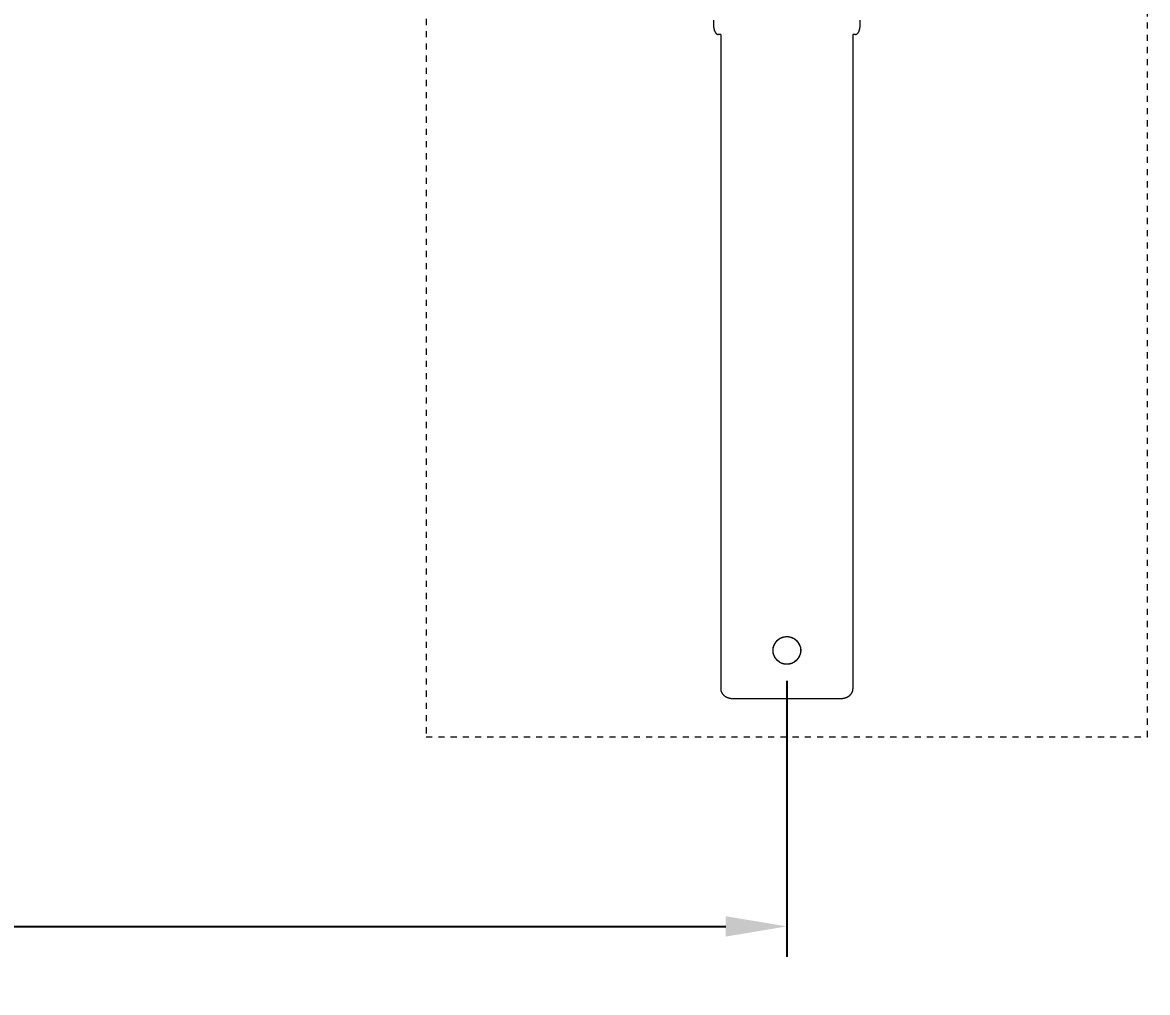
# Model space of a CAD drawing. Header units: inches. Extents: x -10 to 169, y -3 to 129.
# Drawn here: x 47.98 to 66.4, y -2.64 to 13.25 of the extents above; entities that cross this region are included whole.
import ezdxf

# ---------------------------------------------------------------- set-up
doc = ezdxf.new("R2010")
doc.units = ezdxf.units.IN
doc.linetypes.add('HIDDEN', pattern=[1.905, 1.27, -0.635])
for name, color, linetype, lineweight in [('ZANO_R', 7, 'Continuous', 0), ('ZANO_R_przerywana', 250, 'HIDDEN', 0), ('ZANO_W', 1, 'Continuous', 0)]:
    doc.layers.add(name, color=color, linetype=linetype, lineweight=lineweight)
doc.styles.get("Standard").update_dxf_attribs({"font": 'arial.ttf'})
doc.dimstyles.new('amerykanie', dxfattribs={"dimtxt": 50, "dimasz": 50, "dimexe": 0.5, "dimexo": 0.5, "dimgap": 1, "dimtad": 1, "dimdec": 0, "dimzin": 0, "dimlunit": 5, "dimtxsty": 'Standard', "dimcen": 0.09, "dimclrd": 1, "dimclre": 1, "dimclrt": 1, "dimazin": 0, "dimtfac": 1, "dimtdec": 0, "dimtmove": 0, "dimatfit": 3, "dimfxl": 1, "dimtzin": 0, "dimarcsym": 1})

# ---------------------------------------------------------------- blocks, each defined once
blk = doc.blocks.new('*D361')
at = {"layer": 'ZANO_W', "color": 1, "lineweight": -2}
for p, q in [((5.769, 2.464), (5.769, -2.055)), ((60.493, 2.464), (60.493, -2.055)), ((6.769, -1.555), (59.493, -1.555))]:
    blk.add_line(p, q, dxfattribs=at)
at = {"layer": 'ZANO_W', "color": 1}
for points in [[(6.769, -1.389), (6.769, -1.722), (5.769, -1.555)], [(59.493, -1.722), (59.493, -1.389), (60.493, -1.555)]]:
    blk.add_solid(points, dxfattribs=at)
at = {"layer": 'ZANO_W', "color": 1, "insert": (33.131, -0.215), "char_height": 1.625, "attachment_point": 5}
blk.add_mtext('54 3/4', dxfattribs=at)

msp = doc.modelspace()

# ---------------------------------------------------------------- linework, layer by layer
at = {"layer": 'ZANO_R'}
for p, q in [((59.29267, 13.28677), (59.29267, 13.20803)), ((61.69424, 13.20803), (61.69424, 13.28677)), ((59.29267, 13.20803), (59.29274, 13.20101)), ((59.29274, 13.20101), (59.29298, 13.19388)), ((59.29298, 13.19388), (59.29339, 13.18666)), ((59.29339, 13.18666), (59.29398, 13.17937)), ((59.29398, 13.17937), (59.29475, 13.17204)), ((59.29475, 13.17204), (59.29571, 13.1647)), ((59.29571, 13.1647), (59.29685, 13.15736)), ((59.29685, 13.15736), (59.29819, 13.15006)), ((59.29819, 13.15006), (59.29973, 13.14283)), ((59.29973, 13.14283), (59.30146, 13.1357)), ((59.30146, 13.1357), (59.30339, 13.1287)), ((59.30339, 13.1287), (59.3055, 13.12185)), ((59.3055, 13.12185), (59.3078, 13.1152)), ((59.3078, 13.1152), (59.30902, 13.11196)), ((59.30902, 13.11196), (59.31028, 13.10877)), ((59.31028, 13.10877), (59.31158, 13.10565)), ((59.31158, 13.10565), (59.31292, 13.10259)), ((59.31292, 13.10259), (59.31431, 13.09959)), ((59.31431, 13.09959), (59.31573, 13.09667)), ((59.31573, 13.09667), (59.31719, 13.09383)), ((59.31719, 13.09383), (59.31868, 13.09106)), ((59.31868, 13.09106), (59.32021, 13.08837)), ((59.32021, 13.08837), (59.32178, 13.08577)), ((59.32178, 13.08577), (59.32337, 13.08325)), ((59.32337, 13.08325), (59.32499, 13.08082)), ((59.32499, 13.08082), (59.32664, 13.07847)), ((61.66027, 13.07847), (61.66192, 13.08082)), ((61.66192, 13.08082), (61.66354, 13.08325)), ((61.66354, 13.08325), (61.66513, 13.08577)), ((61.66513, 13.08577), (61.66669, 13.08837)), ((61.66669, 13.08837), (61.66822, 13.09106)), ((61.66822, 13.09106), (61.66972, 13.09383)), ((61.66972, 13.09383), (61.67118, 13.09667)), ((61.67118, 13.09667), (61.6726, 13.09959)), ((61.6726, 13.09959), (61.67399, 13.10259)), ((61.67399, 13.10259), (61.67533, 13.10565)), ((61.67533, 13.10565), (61.67663, 13.10877)), ((61.67663, 13.10877), (61.67789, 13.11196)), ((61.67789, 13.11196), (61.67911, 13.1152)), ((61.67911, 13.1152), (61.68141, 13.12185)), ((61.68141, 13.12185), (61.68352, 13.1287)), ((61.68352, 13.1287), (61.68545, 13.1357)), ((61.68545, 13.1357), (61.68718, 13.14283)), ((61.68718, 13.14283), (61.68871, 13.15006)), ((61.68871, 13.15006), (61.69005, 13.15736)), ((61.69005, 13.15736), (61.6912, 13.1647)), ((61.6912, 13.1647), (61.69216, 13.17204)), ((61.69216, 13.17204), (61.69293, 13.17937)), ((61.69293, 13.17937), (61.69351, 13.18666)), ((61.69351, 13.18666), (61.69392, 13.19388)), ((61.69392, 13.19388), (61.69416, 13.20101)), ((61.69416, 13.20101), (61.69424, 13.20803)), ((59.32664, 13.07847), (59.32832, 13.07622)), ((59.32832, 13.07622), (59.33002, 13.07406)), ((59.33002, 13.07406), (59.33174, 13.07199)), ((59.33174, 13.07199), (59.33348, 13.07002)), ((59.33348, 13.07002), (59.33524, 13.06814)), ((59.33524, 13.06814), (59.33702, 13.06636)), ((59.33702, 13.06636), (59.33881, 13.06468)), ((59.33881, 13.06468), (59.34061, 13.06309)), ((59.34061, 13.06309), (59.34242, 13.06161)), ((59.34242, 13.06161), (59.34333, 13.0609)), ((59.34333, 13.0609), (59.34424, 13.06022)), ((59.34424, 13.06022), (59.34516, 13.05956)), ((59.34516, 13.05956), (59.34607, 13.05892)), ((59.34607, 13.05892), (59.34699, 13.05831)), ((59.34699, 13.05831), (59.3479, 13.05773)), ((59.3479, 13.05773), (59.34882, 13.05717)), ((59.34882, 13.05717), (59.34974, 13.05663)), ((59.34974, 13.05663), (59.35066, 13.05612)), ((59.35066, 13.05612), (59.35158, 13.05563)), ((59.35158, 13.05563), (59.35249, 13.05516)), ((59.35249, 13.05516), (59.35341, 13.05472)), ((59.35341, 13.05472), (59.35433, 13.0543)), ((59.35433, 13.0543), (59.35525, 13.0539)), ((59.35525, 13.0539), (59.35616, 13.05353)), ((59.35616, 13.05353), (59.35708, 13.05318)), ((59.35708, 13.05318), (59.35799, 13.05285)), ((59.35799, 13.05285), (59.3589, 13.05255)), ((59.3589, 13.05255), (59.35981, 13.05227)), ((59.35981, 13.05227), (59.36072, 13.05201)), ((59.36072, 13.05201), (59.36163, 13.05177)), ((59.36163, 13.05177), (59.36253, 13.05155)), ((59.36253, 13.05155), (59.36343, 13.05136)), ((59.36343, 13.05136), (59.36433, 13.05119)), ((59.36433, 13.05119), (59.36523, 13.05104)), ((59.36523, 13.05104), (59.36612, 13.05091)), ((59.36612, 13.05091), (59.36701, 13.0508)), ((59.36701, 13.0508), (59.3679, 13.05071)), ((59.3679, 13.05071), (59.36878, 13.05064)), ((59.36878, 13.05064), (59.36966, 13.05059)), ((59.36966, 13.05059), (59.37053, 13.05056)), ((59.37053, 13.05056), (59.37141, 13.05055)), ((59.41078, 13.05055), (59.37141, 13.05055)), ((59.41078, 13.05055), (59.41078, 3.55474)), ((61.57613, 13.05055), (61.57613, 3.55474)), ((61.6155, 13.05055), (61.57613, 13.05055)), ((61.6155, 13.05055), (61.61637, 13.05056)), ((61.61637, 13.05056), (61.61725, 13.05059)), ((61.61725, 13.05059), (61.61813, 13.05064)), ((61.61813, 13.05064), (61.61901, 13.05071)), ((61.61901, 13.05071), (61.6199, 13.0508)), ((61.6199, 13.0508), (61.62079, 13.05091)), ((61.62079, 13.05091), (61.62168, 13.05104)), ((61.62168, 13.05104), (61.62258, 13.05119)), ((61.62258, 13.05119), (61.62348, 13.05136)), ((61.62348, 13.05136), (61.62438, 13.05155)), ((61.62438, 13.05155), (61.62528, 13.05177)), ((61.62528, 13.05177), (61.62619, 13.05201)), ((61.62619, 13.05201), (61.62709, 13.05227)), ((61.62709, 13.05227), (61.628, 13.05255)), ((61.628, 13.05255), (61.62892, 13.05285)), ((61.62892, 13.05285), (61.62983, 13.05318)), ((61.62983, 13.05318), (61.63074, 13.05353)), ((61.63074, 13.05353), (61.63166, 13.0539)), ((61.63166, 13.0539), (61.63258, 13.0543)), ((61.63258, 13.0543), (61.63349, 13.05472)), ((61.63349, 13.05472), (61.63441, 13.05516)), ((61.63441, 13.05516), (61.63533, 13.05563)), ((61.63533, 13.05563), (61.63625, 13.05612)), ((61.63625, 13.05612), (61.63717, 13.05663)), ((61.63717, 13.05663), (61.63809, 13.05717)), ((61.63809, 13.05717), (61.639, 13.05773)), ((61.639, 13.05773), (61.63992, 13.05831)), ((61.63992, 13.05831), (61.64084, 13.05892)), ((61.64084, 13.05892), (61.64175, 13.05956)), ((61.64175, 13.05956), (61.64266, 13.06022)), ((61.64266, 13.06022), (61.64358, 13.0609)), ((61.64358, 13.0609), (61.64449, 13.06161)), ((61.64449, 13.06161), (61.6463, 13.06309)), ((61.6463, 13.06309), (61.6481, 13.06468)), ((61.6481, 13.06468), (61.64989, 13.06636)), ((61.64989, 13.06636), (61.65167, 13.06814)), ((61.65167, 13.06814), (61.65343, 13.07002)), ((61.65343, 13.07002), (61.65517, 13.07199)), ((61.65517, 13.07199), (61.65689, 13.07406)), ((61.65689, 13.07406), (61.65859, 13.07622)), ((61.65859, 13.07622), (61.66027, 13.07847)), ((59.41078, 3.55474), (59.41078, 2.33427)), ((61.57613, 3.55474), (61.57613, 2.33427)), ((60.33615, 3.12698), (60.3418, 3.13226)), ((60.3418, 3.13226), (60.34763, 3.13734)), ((60.34763, 3.13734), (60.35363, 3.14222)), ((60.35363, 3.14222), (60.35979, 3.14689)), ((60.35979, 3.14689), (60.3661, 3.15134)), ((60.3661, 3.15134), (60.37256, 3.15558)), ((60.37256, 3.15558), (60.37917, 3.1596)), ((60.37917, 3.1596), (60.38591, 3.16339)), ((60.38591, 3.16339), (60.39277, 3.16694)), ((60.39277, 3.16694), (60.39975, 3.17026)), ((60.39975, 3.17026), (60.40684, 3.17334)), ((60.40684, 3.17334), (60.41403, 3.17618)), ((60.41403, 3.17618), (60.42132, 3.17876)), ((60.42132, 3.17876), (60.42869, 3.1811)), ((60.42869, 3.1811), (60.43613, 3.18319)), ((60.43613, 3.18319), (60.44364, 3.18502)), ((60.44364, 3.18502), (60.45121, 3.18659)), ((60.45121, 3.18659), (60.45883, 3.1879)), ((60.45883, 3.1879), (60.46648, 3.18895)), ((60.46648, 3.18895), (60.47417, 3.18974)), ((60.47417, 3.18974), (60.48189, 3.19027)), ((60.48189, 3.19027), (60.48961, 3.19053)), ((60.48961, 3.19053), (60.49734, 3.19053)), ((60.49734, 3.19053), (60.50507, 3.19027)), ((60.50507, 3.19027), (60.51278, 3.18974)), ((60.51278, 3.18974), (60.52047, 3.18895)), ((60.52047, 3.18895), (60.52812, 3.18789)), ((60.52812, 3.18789), (60.53574, 3.18658)), ((60.53574, 3.18658), (60.54331, 3.18501)), ((60.54331, 3.18501), (60.55082, 3.18318)), ((60.55082, 3.18318), (60.55826, 3.18109)), ((60.55826, 3.18109), (60.56563, 3.17875)), ((60.56563, 3.17875), (60.57291, 3.17616)), ((60.57291, 3.17616), (60.58011, 3.17332)), ((60.58011, 3.17332), (60.58719, 3.17024)), ((60.58719, 3.17024), (60.59418, 3.16692)), ((60.59418, 3.16692), (60.60104, 3.16337)), ((60.60104, 3.16337), (60.60778, 3.15958)), ((60.60778, 3.15958), (60.61438, 3.15556)), ((60.61438, 3.15556), (60.62084, 3.15132)), ((60.62084, 3.15132), (60.62716, 3.14686)), ((60.62716, 3.14686), (60.63332, 3.14219)), ((60.63332, 3.14219), (60.63931, 3.13731)), ((60.63931, 3.13731), (60.64514, 3.13223)), ((60.64514, 3.13223), (60.65079, 3.12695)), ((60.26711, 2.96807), (60.26737, 2.9758)), ((60.26711, 2.96034), (60.26711, 2.96807)), ((60.26737, 2.95262), (60.26711, 2.96034)), ((60.26737, 2.9758), (60.2679, 2.98351)), ((60.2679, 2.94491), (60.26737, 2.95262)), ((60.2679, 2.98351), (60.26869, 2.9912)), ((60.26869, 2.9912), (60.26975, 2.99886)), ((60.26975, 2.99886), (60.27106, 3.00648)), ((60.27106, 3.00648), (60.27263, 3.01404)), ((60.27263, 3.01404), (60.27447, 3.02155)), ((60.27447, 3.02155), (60.27655, 3.029)), ((60.27655, 3.029), (60.27889, 3.03636)), ((60.27889, 3.03636), (60.28148, 3.04365)), ((60.28148, 3.04365), (60.28432, 3.05084)), ((60.28432, 3.05084), (60.2874, 3.05793)), ((60.2874, 3.05793), (60.29072, 3.06491)), ((60.29072, 3.06491), (60.29427, 3.07177)), ((60.29427, 3.07177), (60.29806, 3.07851)), ((60.29806, 3.07851), (60.30208, 3.08511)), ((60.30208, 3.08511), (60.30632, 3.09158)), ((60.30632, 3.09158), (60.31078, 3.09789)), ((60.31078, 3.09789), (60.31545, 3.10405)), ((60.31545, 3.10405), (60.32033, 3.11005)), ((60.32033, 3.11005), (60.32541, 3.11587)), ((60.32541, 3.11587), (60.33069, 3.12152)), ((60.33069, 3.12152), (60.33615, 3.12698)), ((60.65079, 3.12695), (60.65625, 3.12149)), ((60.65625, 3.12149), (60.66153, 3.11584)), ((60.66153, 3.11584), (60.66661, 3.11001)), ((60.66661, 3.11001), (60.67148, 3.10402)), ((60.67148, 3.10402), (60.67615, 3.09786)), ((60.67615, 3.09786), (60.68061, 3.09154)), ((60.68061, 3.09154), (60.68485, 3.08508)), ((60.68485, 3.08508), (60.68887, 3.07847)), ((60.68887, 3.07847), (60.69265, 3.07173)), ((60.69265, 3.07173), (60.69621, 3.06487)), ((60.69621, 3.06487), (60.69953, 3.05789)), ((60.69953, 3.05789), (60.70261, 3.0508)), ((60.70261, 3.0508), (60.70544, 3.04361)), ((60.70544, 3.04361), (60.70803, 3.03632)), ((60.70803, 3.03632), (60.71037, 3.02895)), ((60.71037, 3.02895), (60.71245, 3.02151)), ((60.71245, 3.02151), (60.71428, 3.014)), ((60.71428, 3.014), (60.71585, 3.00643)), ((60.71585, 3.00643), (60.71717, 2.99881)), ((60.71717, 2.99881), (60.71822, 2.99116)), ((60.71822, 2.99116), (60.71901, 2.98347)), ((60.71901, 2.98347), (60.71954, 2.97576)), ((60.71953, 2.95257), (60.71901, 2.94486)), ((60.7198, 2.9603), (60.71953, 2.95257)), ((60.71954, 2.97576), (60.7198, 2.96803)), ((60.7198, 2.96803), (60.7198, 2.9603)), ((60.26869, 2.93722), (60.2679, 2.94491)), ((60.26974, 2.92956), (60.26869, 2.93722)), ((60.27105, 2.92194), (60.26974, 2.92956)), ((60.27262, 2.91437), (60.27105, 2.92194)), ((60.27445, 2.90686), (60.27262, 2.91437)), ((60.27654, 2.89942), (60.27445, 2.90686)), ((60.27888, 2.89205), (60.27654, 2.89942)), ((60.28146, 2.88477), (60.27888, 2.89205)), ((60.2843, 2.87758), (60.28146, 2.88477)), ((60.28738, 2.87049), (60.2843, 2.87758)), ((60.2907, 2.8635), (60.28738, 2.87049)), ((60.29425, 2.85664), (60.2907, 2.8635)), ((60.29804, 2.8499), (60.29425, 2.85664)), ((60.30206, 2.8433), (60.29804, 2.8499)), ((60.3063, 2.83683), (60.30206, 2.8433)), ((60.31075, 2.83052), (60.3063, 2.83683)), ((60.31542, 2.82436), (60.31075, 2.83052)), ((60.3203, 2.81836), (60.31542, 2.82436)), ((60.32538, 2.81254), (60.3203, 2.81836)), ((60.33066, 2.80689), (60.32538, 2.81254)), ((60.33612, 2.80142), (60.33066, 2.80689)), ((60.34177, 2.79614), (60.33612, 2.80142)), ((60.3476, 2.79106), (60.34177, 2.79614)), ((60.35359, 2.78618), (60.3476, 2.79106)), ((60.35975, 2.78151), (60.35359, 2.78618)), ((60.36606, 2.77705), (60.35975, 2.78151)), ((60.37253, 2.77281), (60.36606, 2.77705)), ((60.37913, 2.7688), (60.37253, 2.77281)), ((60.38587, 2.76501), (60.37913, 2.7688)), ((60.39273, 2.76145), (60.38587, 2.76501)), ((60.601, 2.76499), (60.59414, 2.76143)), ((60.60774, 2.76877), (60.601, 2.76499)), ((60.61434, 2.77279), (60.60774, 2.76877)), ((60.62081, 2.77703), (60.61434, 2.77279)), ((60.62712, 2.78149), (60.62081, 2.77703)), ((60.63328, 2.78616), (60.62712, 2.78149)), ((60.63928, 2.79103), (60.63328, 2.78616)), ((60.64511, 2.79611), (60.63928, 2.79103)), ((60.65076, 2.80139), (60.64511, 2.79611)), ((60.65622, 2.80685), (60.65076, 2.80139)), ((60.6615, 2.8125), (60.65622, 2.80685)), ((60.66658, 2.81833), (60.6615, 2.8125)), ((60.67146, 2.82432), (60.66658, 2.81833)), ((60.67613, 2.83048), (60.67146, 2.82432)), ((60.68059, 2.8368), (60.67613, 2.83048)), ((60.68483, 2.84326), (60.68059, 2.8368)), ((60.68884, 2.84986), (60.68483, 2.84326)), ((60.69263, 2.8566), (60.68884, 2.84986)), ((60.69619, 2.86347), (60.69263, 2.8566)), ((60.69951, 2.87045), (60.69619, 2.86347)), ((60.70259, 2.87754), (60.69951, 2.87045)), ((60.70543, 2.88473), (60.70259, 2.87754)), ((60.70802, 2.89201), (60.70543, 2.88473)), ((60.71036, 2.89938), (60.70802, 2.89201)), ((60.71244, 2.90682), (60.71036, 2.89938)), ((60.71427, 2.91433), (60.71244, 2.90682)), ((60.71585, 2.9219), (60.71427, 2.91433)), ((60.71716, 2.92952), (60.71585, 2.9219)), ((60.71821, 2.93717), (60.71716, 2.92952)), ((60.71901, 2.94486), (60.71821, 2.93717)), ((60.39971, 2.75813), (60.39273, 2.76145)), ((60.4068, 2.75505), (60.39971, 2.75813)), ((60.41399, 2.75221), (60.4068, 2.75505)), ((60.42128, 2.74962), (60.41399, 2.75221)), ((60.42864, 2.74728), (60.42128, 2.74962)), ((60.43609, 2.7452), (60.42864, 2.74728)), ((60.4436, 2.74337), (60.43609, 2.7452)), ((60.45117, 2.74179), (60.4436, 2.74337)), ((60.45878, 2.74048), (60.45117, 2.74179)), ((60.46644, 2.73943), (60.45878, 2.74048)), ((60.47413, 2.73864), (60.46644, 2.73943)), ((60.48184, 2.73811), (60.47413, 2.73864)), ((60.48957, 2.73784), (60.48184, 2.73811)), ((60.4973, 2.73784), (60.48957, 2.73784)), ((60.50502, 2.7381), (60.4973, 2.73784)), ((60.51273, 2.73863), (60.50502, 2.7381)), ((60.52042, 2.73942), (60.51273, 2.73863)), ((60.52808, 2.74047), (60.52042, 2.73942)), ((60.5357, 2.74179), (60.52808, 2.74047)), ((60.54327, 2.74336), (60.5357, 2.74179)), ((60.55078, 2.74519), (60.54327, 2.74336)), ((60.55822, 2.74727), (60.55078, 2.74519)), ((60.56559, 2.74961), (60.55822, 2.74727)), ((60.57287, 2.7522), (60.56559, 2.74961)), ((60.58006, 2.75503), (60.57287, 2.7522)), ((60.58715, 2.75811), (60.58006, 2.75503)), ((60.59414, 2.76143), (60.58715, 2.75811)), ((59.41078, 2.33427), (59.41084, 2.33037)), ((59.41084, 2.33037), (59.41103, 2.32648)), ((59.41103, 2.32648), (59.41134, 2.3226)), ((59.41134, 2.3226), (59.41177, 2.31873)), ((59.41177, 2.31873), (59.41232, 2.31487)), ((59.41232, 2.31487), (59.41298, 2.31103)), ((59.41298, 2.31103), (59.41377, 2.30722)), ((59.41377, 2.30722), (59.41468, 2.30343)), ((59.41468, 2.30343), (59.41574, 2.29953)), ((59.41574, 2.29953), (59.41693, 2.29566)), ((59.41693, 2.29566), (59.41824, 2.29183)), ((59.41824, 2.29183), (59.41966, 2.28805)), ((59.41966, 2.28805), (59.4212, 2.2843)), ((59.4212, 2.2843), (59.42285, 2.28061)), ((59.42285, 2.28061), (59.42461, 2.27696)), ((59.42461, 2.27696), (59.42647, 2.27337)), ((59.42647, 2.27337), (59.4285, 2.26972)), ((59.4285, 2.26972), (59.43063, 2.26613)), ((59.43063, 2.26613), (59.43286, 2.26261)), ((59.43286, 2.26261), (59.4352, 2.25915)), ((59.4352, 2.25915), (59.43763, 2.25575)), ((59.43763, 2.25575), (59.44015, 2.25243)), ((59.44015, 2.25243), (59.44276, 2.24917)), ((59.44276, 2.24917), (59.44545, 2.24598)), ((59.44545, 2.24598), (59.44827, 2.2428)), ((59.44827, 2.2428), (59.45118, 2.23971)), ((59.45118, 2.23971), (59.45416, 2.23668)), ((59.45416, 2.23668), (59.45722, 2.23373)), ((59.45722, 2.23373), (59.46035, 2.23086)), ((59.46035, 2.23086), (59.46355, 2.22806)), ((59.46355, 2.22806), (59.46681, 2.22534)), ((59.46681, 2.22534), (59.47013, 2.2227)), ((59.47013, 2.2227), (59.47379, 2.21992)), ((59.47379, 2.21992), (59.47751, 2.21723)), ((59.47751, 2.21723), (59.4813, 2.21464)), ((59.4813, 2.21464), (59.48515, 2.21213)), ((59.48515, 2.21213), (59.48905, 2.20971)), ((61.49786, 2.20971), (61.50176, 2.21213)), ((61.50176, 2.21213), (61.50561, 2.21464)), ((61.50561, 2.21464), (61.50939, 2.21723)), ((61.50939, 2.21723), (61.51312, 2.21992)), ((61.51312, 2.21992), (61.51677, 2.2227)), ((61.51677, 2.2227), (61.5201, 2.22534)), ((61.5201, 2.22534), (61.52336, 2.22806)), ((61.52336, 2.22806), (61.52656, 2.23086)), ((61.52656, 2.23086), (61.52968, 2.23373)), ((61.52968, 2.23373), (61.53274, 2.23668)), ((61.53274, 2.23668), (61.53573, 2.23971)), ((61.53573, 2.23971), (61.53863, 2.2428)), ((61.53863, 2.2428), (61.54146, 2.24598)), ((61.54146, 2.24598), (61.54415, 2.24917)), ((61.54415, 2.24917), (61.54676, 2.25243)), ((61.54676, 2.25243), (61.54928, 2.25575)), ((61.54928, 2.25575), (61.55171, 2.25915)), ((61.55171, 2.25915), (61.55404, 2.26261)), ((61.55404, 2.26261), (61.55628, 2.26613)), ((61.55628, 2.26613), (61.55841, 2.26972)), ((61.55841, 2.26972), (61.56044, 2.27337)), ((61.56044, 2.27337), (61.5623, 2.27696)), ((61.5623, 2.27696), (61.56406, 2.28061)), ((61.56406, 2.28061), (61.56571, 2.2843)), ((61.56571, 2.2843), (61.56725, 2.28805)), ((61.56725, 2.28805), (61.56867, 2.29183)), ((61.56867, 2.29183), (61.56998, 2.29566)), ((61.56998, 2.29566), (61.57117, 2.29953)), ((61.57117, 2.29953), (61.57223, 2.30343)), ((61.57223, 2.30343), (61.57314, 2.30722)), ((61.57314, 2.30722), (61.57392, 2.31103)), ((61.57392, 2.31103), (61.57459, 2.31487)), ((61.57459, 2.31487), (61.57514, 2.31873)), ((61.57514, 2.31873), (61.57557, 2.3226)), ((61.57557, 2.3226), (61.57588, 2.32648)), ((61.57588, 2.32648), (61.57607, 2.33037)), ((61.57607, 2.33037), (61.57613, 2.33427)), ((59.48905, 2.20971), (59.493, 2.20738)), ((59.493, 2.20738), (59.49701, 2.20514)), ((59.49701, 2.20514), (59.50107, 2.20298)), ((59.50107, 2.20298), (59.50517, 2.20092)), ((59.50517, 2.20092), (59.50932, 2.19894)), ((59.50932, 2.19894), (59.51351, 2.19704)), ((59.51351, 2.19704), (59.51773, 2.19524)), ((59.51773, 2.19524), (59.522, 2.19352)), ((59.522, 2.19352), (59.52629, 2.19188)), ((59.52629, 2.19188), (59.53062, 2.19034)), ((59.53062, 2.19034), (59.53498, 2.18887)), ((59.53498, 2.18887), (59.53967, 2.1874)), ((59.53967, 2.1874), (59.54439, 2.18603)), ((59.54439, 2.18603), (59.54914, 2.18475)), ((59.54914, 2.18475), (59.55391, 2.18357)), ((59.55391, 2.18357), (59.5587, 2.18249)), ((59.5587, 2.18249), (59.56352, 2.1815)), ((59.56352, 2.1815), (59.56835, 2.1806)), ((59.56835, 2.1806), (59.5732, 2.1798)), ((59.5732, 2.1798), (59.57808, 2.17909)), ((59.57808, 2.17909), (59.58297, 2.17848)), ((59.58297, 2.17848), (59.58787, 2.17796)), ((59.58787, 2.17796), (59.59278, 2.17753)), ((59.59278, 2.17753), (59.5977, 2.1772)), ((59.5977, 2.1772), (59.60262, 2.17697)), ((59.60262, 2.17697), (59.60755, 2.17683)), ((59.60755, 2.17683), (59.61247, 2.17679)), ((59.61247, 2.17679), (59.82155, 2.17679)), ((59.82155, 2.17679), (59.85975, 2.17679)), ((59.85975, 2.17679), (61.12716, 2.17679)), ((61.12716, 2.17679), (61.16535, 2.17679)), ((61.16535, 2.17679), (61.37443, 2.17679)), ((61.37443, 2.17679), (61.37936, 2.17683)), ((61.37936, 2.17683), (61.38428, 2.17697)), ((61.38428, 2.17697), (61.38921, 2.1772)), ((61.38921, 2.1772), (61.39412, 2.17753)), ((61.39412, 2.17753), (61.39903, 2.17796)), ((61.39903, 2.17796), (61.40394, 2.17848)), ((61.40394, 2.17848), (61.40883, 2.17909)), ((61.40883, 2.17909), (61.41371, 2.1798)), ((61.41371, 2.1798), (61.41856, 2.1806)), ((61.41856, 2.1806), (61.42339, 2.1815)), ((61.42339, 2.1815), (61.42821, 2.18249)), ((61.42821, 2.18249), (61.433, 2.18357)), ((61.433, 2.18357), (61.43777, 2.18475)), ((61.43777, 2.18475), (61.44252, 2.18603)), ((61.44252, 2.18603), (61.44724, 2.1874)), ((61.44724, 2.1874), (61.45193, 2.18887)), ((61.45193, 2.18887), (61.45629, 2.19034)), ((61.45629, 2.19034), (61.46061, 2.19188)), ((61.46061, 2.19188), (61.46491, 2.19352)), ((61.46491, 2.19352), (61.46917, 2.19524)), ((61.46917, 2.19524), (61.4734, 2.19704)), ((61.4734, 2.19704), (61.47759, 2.19894)), ((61.47759, 2.19894), (61.48174, 2.20092)), ((61.48174, 2.20092), (61.48584, 2.20298)), ((61.48584, 2.20298), (61.4899, 2.20514)), ((61.4899, 2.20514), (61.4939, 2.20738)), ((61.4939, 2.20738), (61.49786, 2.20971))]:
    msp.add_line(p, q, dxfattribs=at)
for centre, radius in [((60.49345, 2.96419), 0.22638), ((60.49348, 2.96419), 0.22637)]:
    msp.add_circle(centre, radius, dxfattribs=at)
at = {"layer": 'ZANO_R_przerywana', "ltscale": 0.05}
for p, q in [((54.58794, 29.10592), (54.58794, 1.54686)), ((66.39897, 1.54686), (66.39897, 29.10592)), ((54.58794, 1.54686), (66.39897, 1.54686))]:
    msp.add_line(p, q, dxfattribs=at)

# ---------------------------------------------------------------- dimensions: what is measured, and where the dimension line sits
at = {"layer": 'ZANO_W'}
dim = msp.add_linear_dim(base=(60.49345, -1.55541), p1=(5.76907, 2.96418), p2=(60.49345, 2.96419), dimstyle='amerykanie', override={"dimtxt": 1.625, "dimasz": 1, "dimgap": 0.5, "dimdec": 4, "dimaunit": 1, "dimadec": 1, "dimtdec": 4, "dimtmove": 1, "dimfrac": 2}, dxfattribs=at)
dim.commit()
dim.dimension.update_dxf_attribs({"geometry": '*D361', "text_midpoint": (33.13126, -0.21465)})

doc.saveas('drawing.dxf')
